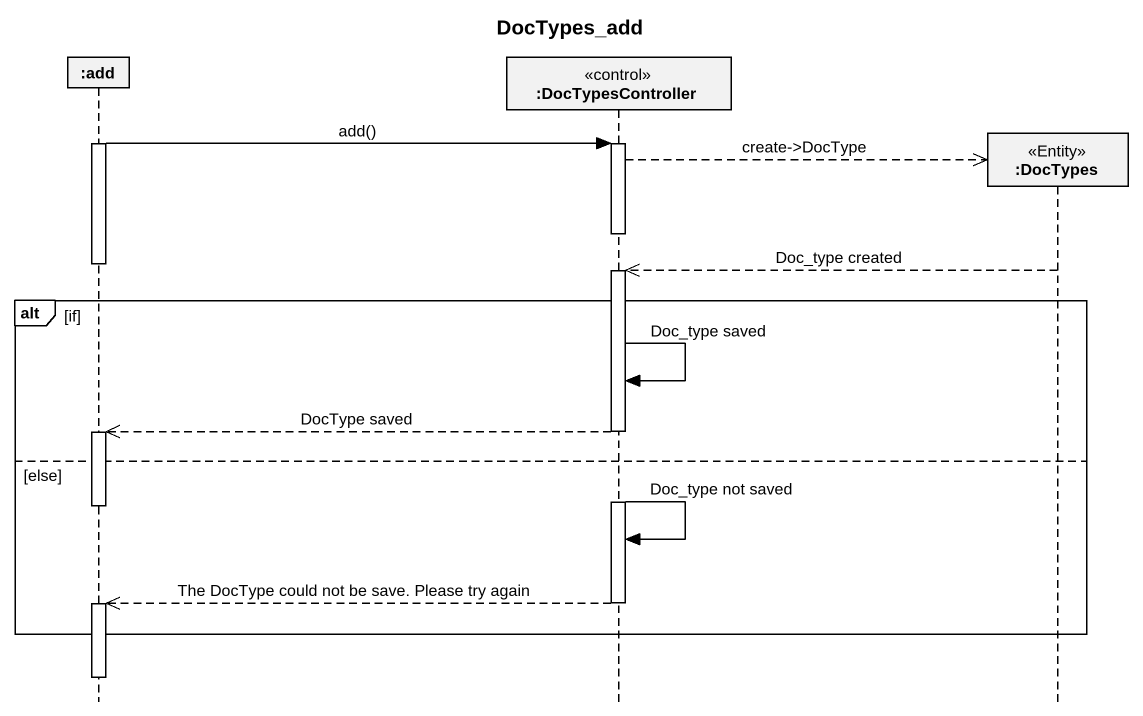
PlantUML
@startuml
title DocTypes_add
hide footbox
participant ":add" as add
participant ":DocTypesController" as DocTypesController <<control>>
participant ":DocTypes" as DocTypes <<Entity>>

activate add
add -> DocTypesController : add()
activate DocTypesController
DocTypesController -->> DocTypes ** : create->DocType
deactivate DocTypesController
deactivate add
DocTypes -->> DocTypesController : Doc_type created
activate DocTypesController
alt if
  DocTypesController -> DocTypesController : Doc_type saved
  DocTypesController -->> add : DocType saved
  activate add
else else
  deactivate add
  DocTypesController -> DocTypesController : Doc_type not saved
  DocTypesController -->> add : The DocType could not be save. Please try again
  deactivate DocTypesController
  activate add
end
deactivate add
@enduml
